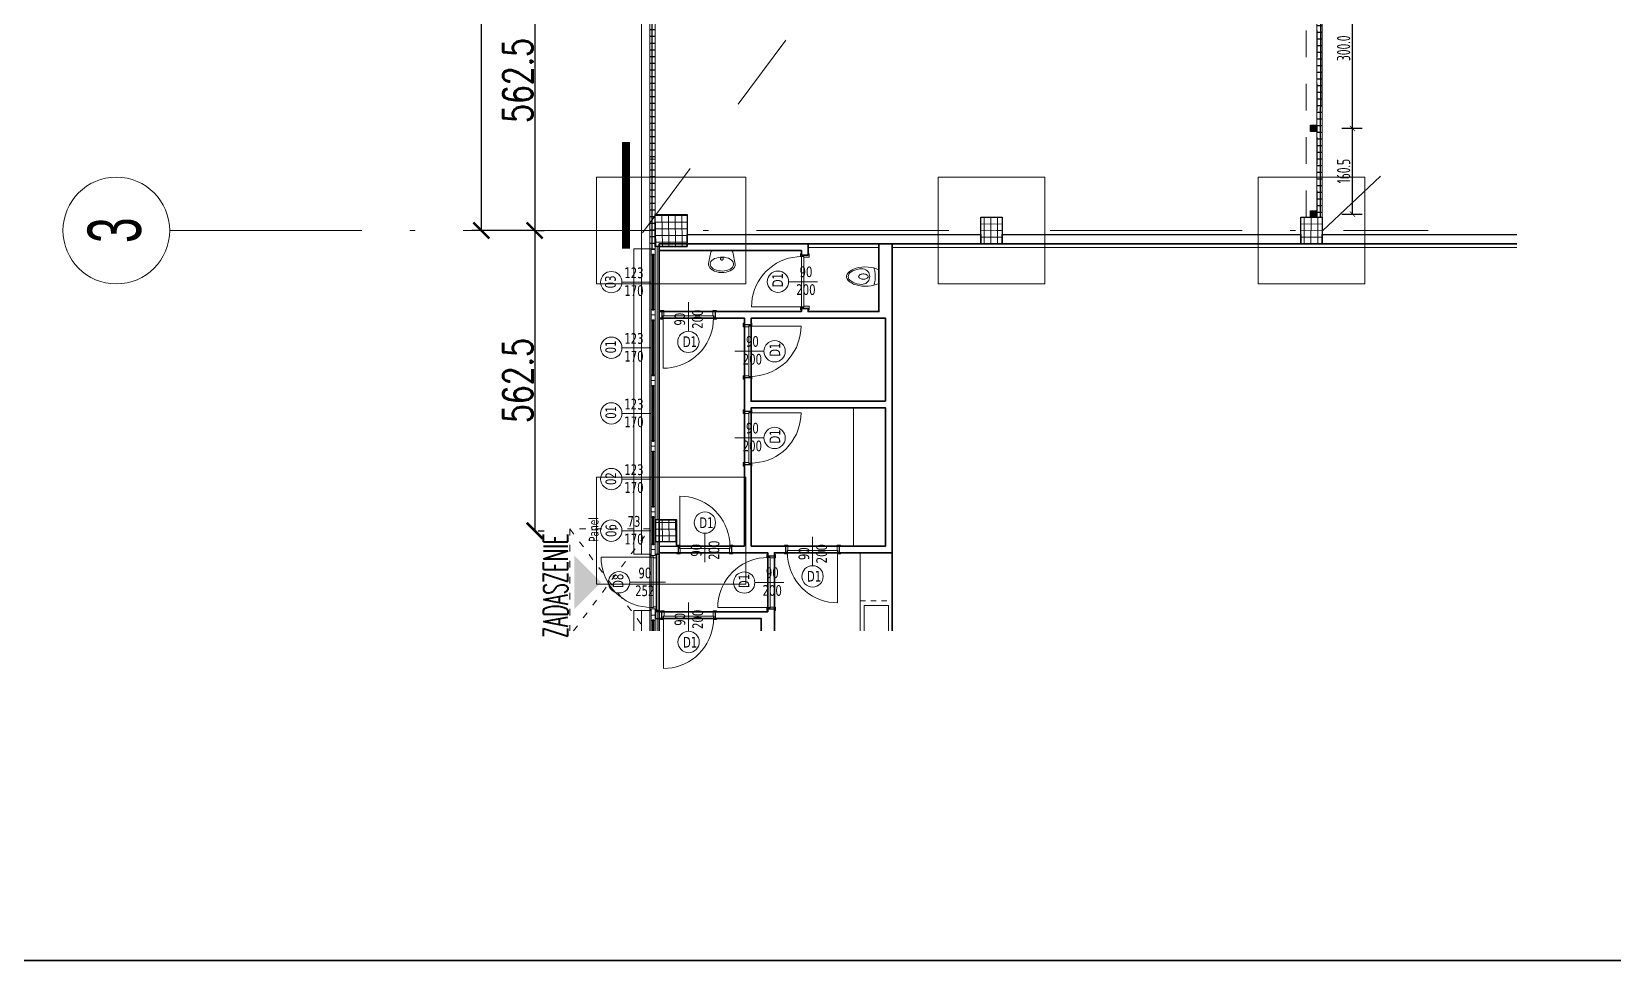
# Model space of a CAD drawing. Extents: x 6529560 to 6558080, y 5579316 to 5588131.
# Drawn here: x 6543270.57 to 6543300.21, y 5579386.74 to 5579404.15 of the extents above; entities that cross this region are included whole.
import ezdxf

# ---------------------------------------------------------------- set-up
doc = ezdxf.new("R2010")
doc.units = 0
doc.header["$MEASUREMENT"] = 0
doc.header["$PDSIZE"] = -5
for name, pattern in [('0.5_0.5', [1, 0.5, -0.5]), ('ACAD_ISO03W100', [30, 12, -18]), ('ACAD_ISO10W100', [18, 12, -3, 0, -3]), ('GR_SOLID', [0])]:
    doc.linetypes.add(name, pattern=pattern)
doc.layers.get('0').update_dxf_attribs({"color": 2, "linetype": 'CONTINUOUS', "lineweight": 5})
doc.layers.get('Defpoints').update_dxf_attribs({"linetype": 'CONTINUOUS'})
for name, color, linetype, lineweight in [('arch_drzwi i okna', 4, 'CONTINUOUS', 15), ('arch_drzwi i okna_znaczniki', 130, 'CONTINUOUS', 9), ('arch_fundamenty na rzucie', 3, 'CONTINUOUS', 15), ('arch_meble', 5, 'GR_SOLID', 13), ('arch_opisy', 20, 'CONTINUOUS', 13), ('arch_osie', 181, 'CONTINUOUS', 5), ('arch_powierzchnia', 6, 'CONTINUOUS', 35), ('arch_sciany dzialowe cienkie na hali', 52, 'CONTINUOUS', 15), ('arch_sciany dzilowe cienkie na hali', 42, 'CONTINUOUS', 15), ('arch_sciany murowane wewnetrzne', 20, 'CONTINUOUS', 25), ('arch_sciany wewnetrzne gk', 70, 'CONTINUOUS', 25), ('arch_sciany zewnetrzne wypelnienie', 94, 'CONTINUOUS', 25), ('arch_sciany zewnętrzne', 94, 'CONTINUOUS', 18), ('arch_slupy wypelnienie', 9, 'CONTINUOUS', 13), ('arch_słupy', 8, 'CONTINUOUS', 25), ('arch_urządzenia sanitarne', 4, 'GR_SOLID', 13), ('arch_wymiary', 2, 'CONTINUOUS', 13), ('arch_zadaszenie', 76, 'CONTINUOUS', 15), ('arch_zadaszenie kratownica', 94, 'CONTINUOUS', 15)]:
    doc.layers.add(name, color=color, linetype=linetype, lineweight=lineweight)
doc.layers.add('arch_osie opisy', color=1, linetype='CONTINUOUS')
doc.styles.add('GR_STANDARD', font='simplex.shx')
doc.styles.add('ISO8', font='iso8.shx', dxfattribs={"width": 0.7})
doc.styles.get("Standard").update_dxf_attribs({"font": 'arial.ttf', "width": 0.75})
doc.styles.add('styl1', font='romans.shx', dxfattribs={"width": 0.75})
doc.styles.add('TABELKA', font='tahoma.ttf', dxfattribs={"width": 0.8})
doc.dimstyles.new('biura', dxfattribs={"dimtxt": 0.25, "dimasz": 0.1, "dimexe": 0.18, "dimexo": 0.0625, "dimgap": 0.04, "dimtad": 1, "dimdec": 1, "dimlfac": 100, "dimzin": 0, "dimdsep": 46, "dimtxsty": 'ISO8', "dimblk": 'ARCHTICK', "dimcen": 0.09, "dimadec": 0, "dimazin": 0, "dimtfac": 1, "dimtdec": 1, "dimtix": 1, "dimtofl": 0, "dimtmove": 0, "dimatfit": 3, "dimldrblk": 'ARCHTICK', "dimfxl": 0.2, "dimfxlon": 1, "dimtolj": 1, "dimtzin": 0, "dimarcsym": 0})
doc.dimstyles.new('wymiary hala', dxfattribs={"dimtxt": 0.55, "dimasz": 0.3, "dimexe": 0.18, "dimexo": 0.0625, "dimgap": 0.04, "dimtad": 1, "dimtoh": 1, "dimdec": 1, "dimlfac": 100, "dimzin": 0, "dimdsep": 46, "dimtxsty": 'styl1', "dimblk": 'ARCHTICK', "dimcen": 0.09, "dimadec": 0, "dimazin": 0, "dimtfac": 1, "dimtdec": 1, "dimtofl": 0, "dimtmove": 0, "dimatfit": 3, "dimldrblk": 'ARCHTICK', "dimfxl": 1, "dimtolj": 1, "dimtzin": 0, "dimarcsym": 0})
pattern_1 = [(270, (-406.11747, -117.79977), (0.125, 0), []), (0, (-406.11747, -117.79977), (0, 0.125), [])]

# ---------------------------------------------------------------- blocks, each defined once
blk = doc.blocks.new('_ArchTick')
at = {"color": 0, "linetype": 'ByBlock', "const_width": 0.15}
blk.add_lwpolyline([(-0.5, -0.5), (0.5, 0.5)], dxfattribs=at)
blk = doc.blocks.new('*D635')
at = {"layer": 'arch_wymiary', "color": 0, "lineweight": -2, "transparency": 16777216}
for p, q in [((6543279.93, 5579422.92), (6543278.812, 5579422.92)), ((6543278.992, 5579422.92), (6543278.992, 5579400.42)), ((6543279.93, 5579400.42), (6543278.812, 5579400.42))]:
    blk.add_line(p, q, dxfattribs=at)
at = {"layer": 'Defpoints', "color": 0, "transparency": 16777216}
for p in [(6543279.992, 5579422.92), (6543278.992, 5579400.42), (6543279.992, 5579400.42)]:
    blk.add_point(p, dxfattribs=at)
at = {"layer": 'arch_wymiary', "color": 0, "lineweight": -2, "transparency": 16777216, "xscale": 0.3, "yscale": 0.3, "zscale": 0.3}
for p, rotation in [((6543278.992, 5579422.92), 90), ((6543278.992, 5579400.42), 270)]:
    blk.add_blockref('_ArchTick', p, dxfattribs=dict(at, rotation=rotation))
at = {"layer": 'arch_wymiary', "color": 0, "transparency": 16777216, "insert": (6543278.677, 5579411.67), "char_height": 0.55, "attachment_point": 5, "rotation": 90, "style": 'styl1'}
blk.add_mtext('\\A1;2250.0', dxfattribs=at)
blk = doc.blocks.new('*D639')
at = {"layer": 'arch_wymiary', "color": 0, "lineweight": -2, "transparency": 16777216}
for p, q in [((6543279.992, 5579406.045), (6543279.992, 5579400.42)), ((6543280.055, 5579406.045), (6543280.172, 5579406.045)), ((6543280.055, 5579400.42), (6543280.172, 5579400.42))]:
    blk.add_line(p, q, dxfattribs=at)
at = {"layer": 'Defpoints', "color": 0, "transparency": 16777216}
for p in [(6543279.992, 5579406.045), (6543279.992, 5579400.42), (6543279.992, 5579400.42)]:
    blk.add_point(p, dxfattribs=at)
at = {"layer": 'arch_wymiary', "color": 0, "lineweight": -2, "transparency": 16777216, "xscale": 0.3, "yscale": 0.3, "zscale": 0.3}
for p, rotation in [((6543279.992, 5579406.045), 90), ((6543279.992, 5579400.42), 270)]:
    blk.add_blockref('_ArchTick', p, dxfattribs=dict(at, rotation=rotation))
at = {"layer": 'arch_wymiary', "color": 0, "transparency": 16777216, "insert": (6543279.677, 5579403.233), "char_height": 0.55, "attachment_point": 5, "rotation": 90, "style": 'styl1'}
blk.add_mtext('\\A1;562.5', dxfattribs=at)
blk = doc.blocks.new('*D640')
at = {"layer": 'arch_wymiary', "color": 0, "lineweight": -2, "transparency": 16777216}
for p, q in [((6543279.992, 5579400.42), (6543279.992, 5579394.795)), ((6543280.055, 5579400.42), (6543280.172, 5579400.42)), ((6543280.055, 5579394.795), (6543280.172, 5579394.795))]:
    blk.add_line(p, q, dxfattribs=at)
at = {"layer": 'Defpoints', "color": 0, "transparency": 16777216}
for p in [(6543279.992, 5579400.42), (6543279.992, 5579394.795), (6543279.992, 5579394.795)]:
    blk.add_point(p, dxfattribs=at)
at = {"layer": 'arch_wymiary', "color": 0, "lineweight": -2, "transparency": 16777216, "xscale": 0.3, "yscale": 0.3, "zscale": 0.3}
for p, rotation in [((6543279.992, 5579400.42), 90), ((6543279.992, 5579394.795), 270)]:
    blk.add_blockref('_ArchTick', p, dxfattribs=dict(at, rotation=rotation))
at = {"layer": 'arch_wymiary', "color": 0, "transparency": 16777216, "insert": (6543279.677, 5579397.608), "char_height": 0.55, "attachment_point": 5, "rotation": 90, "style": 'styl1'}
blk.add_mtext('\\A1;562.5', dxfattribs=at)
blk = doc.blocks.new('slupek_12x12')
at = {"layer": 'arch_słupy'}
h = blk.add_hatch(color=256, dxfattribs=at)
h.dxf.hatch_style = 1
h.paths.add_polyline_path([(-0.06, 0.06), (0.06, 0.06), (0.06, -0.06), (-0.06, -0.06)])
blk.add_lwpolyline([(-0.06, 0.06), (0.06, 0.06), (0.06, -0.06), (-0.06, -0.06)], close=True, dxfattribs=at)
blk = doc.blocks.new('*D625')
at = {"layer": 'arch_wymiary', "color": 0, "linetype": 'ByBlock', "lineweight": -2, "transparency": 16777216}
for p, q in [((6543295.116, 5579402.336), (6543295.496, 5579402.336)), ((6543295.316, 5579400.73), (6543295.316, 5579402.336)), ((6543295.116, 5579400.73), (6543295.496, 5579400.73))]:
    blk.add_line(p, q, dxfattribs=at)
at = {"layer": 'Defpoints', "color": 0, "transparency": 16777216}
for p in [(6543294.59, 5579402.336), (6543295.316, 5579402.336), (6543294.59, 5579400.73)]:
    blk.add_point(p, dxfattribs=at)
at = {"layer": 'arch_wymiary', "color": 0, "lineweight": -2, "transparency": 16777216, "xscale": 0.1, "yscale": 0.1, "zscale": 0.1}
for p, rotation in [((6543295.316, 5579402.336), 90), ((6543295.316, 5579400.73), 270)]:
    blk.add_blockref('_ArchTick', p, dxfattribs=dict(at, rotation=rotation))
at = {"layer": 'arch_wymiary', "color": 0, "transparency": 16777216, "insert": (6543295.151, 5579401.533), "char_height": 0.25, "attachment_point": 5, "rotation": 90, "style": 'ISO8'}
blk.add_mtext('\\A1;160.5', dxfattribs=at)
blk = doc.blocks.new('*D626')
at = {"layer": 'arch_wymiary', "color": 0, "linetype": 'ByBlock', "lineweight": -2, "transparency": 16777216}
for p, q in [((6543295.116, 5579405.336), (6543295.496, 5579405.336)), ((6543295.316, 5579402.336), (6543295.316, 5579405.336)), ((6543295.116, 5579402.336), (6543295.496, 5579402.336))]:
    blk.add_line(p, q, dxfattribs=at)
at = {"layer": 'Defpoints', "color": 0, "transparency": 16777216}
for p in [(6543294.591, 5579405.336), (6543295.316, 5579405.336), (6543294.59, 5579402.336)]:
    blk.add_point(p, dxfattribs=at)
at = {"layer": 'arch_wymiary', "color": 0, "lineweight": -2, "transparency": 16777216, "xscale": 0.1, "yscale": 0.1, "zscale": 0.1}
for p, rotation in [((6543295.316, 5579405.336), 90), ((6543295.316, 5579402.336), 270)]:
    blk.add_blockref('_ArchTick', p, dxfattribs=dict(at, rotation=rotation))
at = {"layer": 'arch_wymiary', "color": 0, "transparency": 16777216, "insert": (6543295.151, 5579403.836), "char_height": 0.25, "attachment_point": 5, "rotation": 90, "style": 'ISO8'}
blk.add_mtext('\\A1;300.0', dxfattribs=at)
blk = doc.blocks.new('A$C5C8C0CF2')
at = {"layer": 'arch_urządzenia sanitarne'}
h = blk.add_hatch(color=256, dxfattribs=at)
h.dxf.hatch_style = 1
h.paths.add_polyline_path([(0.525, 0.67), (1.025, 0.17), (0.025, 0.17)])
for p, q in [((0.025, 1.607, 4.198), (0.025, 1.687, -3.126)), ((1.025, 1.607, 4.198), (1.025, 1.687, -3.126))]:
    blk.add_line(p, q)
at = {"layer": 'arch_drzwi i okna', "extrusion": (0, 0, -1)}
for points in [[(0, 1.607), (0, 1.589), (-0.05, 1.589), (-0.05, 1.651), (-0.065, 1.651), (-0.065, 1.707), (0, 1.707), (0, 1.687)], [(-0.055, 1.61), (-0.059, 1.528), (-0.069, 1.447), (-0.087, 1.367), (-0.112, 1.289), (-0.143, 1.213), (-0.181, 1.14), (-0.225, 1.071), (-0.275, 1.006), (-0.33, 0.945), (-0.391, 0.89), (-0.456, 0.84), (-0.525, 0.796), (-0.598, 0.758), (-0.674, 0.727), (-0.752, 0.702), (-0.832, 0.684), (-0.913, 0.674), (-0.995, 0.67), (-0.995, 1.65), (-0.055, 1.65), (-0.055, 1.61), (-0.995, 1.61)], [(-1.05, 1.607), (-1.05, 1.589), (-1, 1.589), (-1, 1.651), (-0.985, 1.651), (-0.985, 1.707), (-1.05, 1.707), (-1.05, 1.687)]]:
    blk.add_lwpolyline(points, dxfattribs=at)
at = {"layer": 'arch_drzwi i okna_znaczniki'}
blk.add_line((0.525, 1.878, 0), (0.525, 1.209, 7.325), dxfattribs=at)
blk.add_circle((0.525, 1.009, 7.325), 0.2, dxfattribs=at)
blk = doc.blocks.new('A$C6A985AF1')
for p, q in [((0.937, 1.025, 0), (1.062, 1.025, 0)), ((0.937, 0.025, 0), (1.062, 0.025, 0))]:
    blk.add_line(p, q)
at = {"layer": 'arch_drzwi i okna', "extrusion": (0, 0, -1)}
for points in [[(-0.94, 0.995), (-0.858, 0.991), (-0.777, 0.981), (-0.697, 0.963), (-0.619, 0.938), (-0.543, 0.907), (-0.47, 0.869), (-0.401, 0.825), (-0.336, 0.775), (-0.275, 0.72), (-0.22, 0.659), (-0.17, 0.594), (-0.126, 0.525), (-0.088, 0.452), (-0.057, 0.376), (-0.032, 0.298), (-0.014, 0.218), (-0.004, 0.137), (0, 0.055), (-0.98, 0.055), (-0.98, 0.995), (-0.94, 0.995), (-0.94, 0.055)], [(-0.937, 1.05), (-0.919, 1.05), (-0.919, 1), (-0.981, 1), (-0.981, 0.985), (-1.082, 0.985), (-1.082, 1.05), (-1.062, 1.05)]]:
    blk.add_lwpolyline(points, dxfattribs=at)
at = {"layer": 'arch_drzwi i okna'}
blk.add_lwpolyline([(0.937, 0), (0.919, 0), (0.919, 0.05), (0.981, 0.05), (0.981, 0.065), (1.082, 0.065), (1.082, 0), (1.062, 0)], dxfattribs=at)
at = {"layer": 'arch_drzwi i okna_znaczniki'}
blk.add_line((1.238, 0.525, 0), (0.695, 0.525, 0), dxfattribs=at)
blk.add_circle((0.495, 0.525, 0), 0.2, dxfattribs=at)
blk = doc.blocks.new('A$C39AD6758')
at = {"layer": 'arch_urządzenia sanitarne'}
for points in [[(0, 0.052), (0.044, 0.033), (0.093, 0.018), (0.147, 0.008), (0.203, 0.001), (0.261, 0), (0.318, 0.003), (0.373, 0.011), (0.425, 0.023), (0.473, 0.04), (0.514, 0.06), (0.549, 0.083), (0.576, 0.109), (0.594, 0.137), (0.604, 0.165), (0.604, 0.194), (0.594, 0.223), (0.576, 0.251), (0.549, 0.277), (0.514, 0.3), (0.473, 0.32), (0.425, 0.336), (0.373, 0.349), (0.318, 0.357), (0.261, 0.36), (0.203, 0.358), (0.147, 0.352), (0.093, 0.341), (0.044, 0.327), (0, 0.308), (0, 0.052)], [(0.094, 0.341), (0.09, 0.33), (0.087, 0.319), (0.084, 0.308), (0.081, 0.298), (0.078, 0.287), (0.076, 0.275), (0.074, 0.264), (0.072, 0.253), (0.071, 0.242), (0.07, 0.231), (0.068, 0.219), (0.068, 0.208), (0.067, 0.197), (0.067, 0.186), (0.067, 0.174), (0.067, 0.163), (0.068, 0.152), (0.068, 0.14), (0.07, 0.129), (0.071, 0.118), (0.072, 0.107), (0.074, 0.096), (0.076, 0.084), (0.078, 0.073), (0.081, 0.062), (0.084, 0.051), (0.087, 0.04), (0.09, 0.03), (0.094, 0.019)], [(0.319, 0.327), (0.293, 0.325), (0.268, 0.319), (0.245, 0.308), (0.224, 0.293), (0.206, 0.275), (0.191, 0.254), (0.18, 0.23), (0.173, 0.206), (0.171, 0.18), (0.173, 0.154), (0.18, 0.129), (0.191, 0.106), (0.206, 0.085), (0.224, 0.067), (0.245, 0.052), (0.268, 0.041), (0.293, 0.035), (0.319, 0.032), (0.319, 0.032), (0.365, 0.035), (0.41, 0.045), (0.451, 0.058), (0.487, 0.074), (0.517, 0.092), (0.542, 0.112), (0.56, 0.134), (0.571, 0.157), (0.575, 0.18), (0.571, 0.203), (0.56, 0.226), (0.542, 0.248), (0.517, 0.268), (0.487, 0.286), (0.451, 0.302), (0.41, 0.315), (0.365, 0.325), (0.319, 0.327)], [(0.2, 0.18), (0.202, 0.17), (0.208, 0.16), (0.217, 0.151), (0.23, 0.143), (0.245, 0.137), (0.262, 0.132), (0.28, 0.13), (0.299, 0.13), (0.318, 0.132), (0.335, 0.137), (0.35, 0.143), (0.363, 0.151), (0.372, 0.16), (0.378, 0.17), (0.38, 0.18), (0.378, 0.19), (0.372, 0.2), (0.363, 0.209), (0.35, 0.217), (0.335, 0.223), (0.318, 0.227), (0.299, 0.23), (0.28, 0.23), (0.262, 0.227), (0.245, 0.223), (0.23, 0.217), (0.217, 0.209), (0.208, 0.2), (0.202, 0.19), (0.2, 0.18)]]:
    blk.add_lwpolyline(points, dxfattribs=at)
blk = doc.blocks.new('A$C7F3D7EBB')
at = {"layer": 'arch_urządzenia sanitarne'}
for points in [[(0.41, 0.074), (0.41, 0.425), (0.409, 0.433), (0.405, 0.44), (0.4, 0.447), (0.394, 0.451), (0.386, 0.454), (0.16, 0.499), (0.131, 0.495), (0.104, 0.483), (0.078, 0.464), (0.055, 0.438), (0.035, 0.406), (0.019, 0.369), (0.008, 0.328), (0.001, 0.284), (0, 0.24), (0.004, 0.196), (0.012, 0.153), (0.026, 0.113), (0.043, 0.078), (0.064, 0.049), (0.089, 0.025), (0.115, 0.009), (0.143, 0.001), (0.172, 0), (0.2, 0.007), (0.386, 0.044), (0.394, 0.047), (0.4, 0.052), (0.405, 0.058), (0.409, 0.066), (0.41, 0.074)], [(0.16, 0.029), (0.183, 0.033), (0.206, 0.043), (0.227, 0.06), (0.245, 0.084), (0.262, 0.112), (0.274, 0.145), (0.284, 0.181), (0.289, 0.22), (0.29, 0.259), (0.287, 0.298), (0.279, 0.336), (0.268, 0.37), (0.254, 0.401), (0.236, 0.427), (0.216, 0.447), (0.194, 0.461), (0.172, 0.468), (0.148, 0.468), (0.125, 0.461), (0.103, 0.447), (0.083, 0.427), (0.066, 0.401), (0.051, 0.37), (0.04, 0.336), (0.033, 0.298), (0.03, 0.259), (0.031, 0.22), (0.036, 0.181), (0.045, 0.145), (0.058, 0.112), (0.074, 0.084), (0.093, 0.06), (0.114, 0.043), (0.137, 0.033), (0.16, 0.029)], [(0.26, 0.224), (0.27, 0.226), (0.278, 0.233), (0.284, 0.242), (0.285, 0.252), (0.282, 0.262), (0.275, 0.27), (0.265, 0.274), (0.255, 0.274), (0.245, 0.27), (0.238, 0.262), (0.235, 0.252), (0.236, 0.242), (0.241, 0.233), (0.25, 0.226), (0.26, 0.224)]]:
    blk.add_lwpolyline(points, dxfattribs=at)

msp = doc.modelspace()

# ---------------------------------------------------------------- hatches: boundary and pattern name
at = {"layer": 'arch_sciany dzilowe cienkie na hali'}
h = msp.add_hatch(dxfattribs=at)
h.set_pattern_fill('ANSI31', color=256, scale=0.2, angle=90, style=0)
h.set_pattern_definition([(135, (12122887.27324, -964405.18181), (-0.017677669529664, -0.017677669529664), [])])
h.paths.add_polyline_path([(6543282.6456, 5579394.5054), (6543282.6456, 5579394.5954), (6543282.6521, 5579394.5954), (6543282.6521, 5579394.5054)])
at = {"layer": 'arch_sciany zewnetrzne wypelnienie'}
h = msp.add_hatch(dxfattribs=at)
h.set_pattern_fill('ANSI37', color=256, angle=45)
h.set_pattern_definition([(90, (6543024.5702, 5579585.55995), (-0.125, 0), []), (180, (6543024.5702, 5579585.55995), (0, -0.125), [])])
h.paths.add_polyline_path([(6543282.2521, 5579421.3045), (6543282.1521, 5579421.3045), (6543282.1521, 5579400.0799), (6543282.2521, 5579400.0799)])
h = msp.add_hatch(dxfattribs=at)
h.set_pattern_fill('ANSI37', color=256, angle=45)
h.set_pattern_definition([(90, (-266.52604, 120.25932), (-0.125, 0), []), (180, (-266.52604, 120.25932), (0, -0.125), [])])
h.paths.add_polyline_path([(6543294.6521, 5579400.6704), (6543294.7521, 5579400.6703), (6543294.7521, 5579417.4955), (6543286.7014, 5579417.4958), (6543286.7014, 5579417.3958), (6543294.6514, 5579417.3958)])
h.paths.add_polyline_path([(6543282.8521, 5579417.4955), (6543282.8521, 5579417.3955), (6543285.6514, 5579417.3958), (6543285.6514, 5579417.4958)])
at = {"layer": 'arch_slupy wypelnienie'}
h = msp.add_hatch(dxfattribs=at)
h.set_pattern_fill('ANSI37', color=256, angle=225)
h.set_pattern_definition(pattern_1)
h.paths.add_polyline_path([(6543282.2521, 5579400.7204), (6543282.8521, 5579400.7204), (6543282.8521, 5579400.1204), (6543282.2521, 5579400.1204)])
h = msp.add_hatch(dxfattribs=at)
h.set_pattern_fill('ANSI37', color=256, angle=225)
h.set_pattern_definition(pattern_1)
h.paths.add_polyline_path([(6543282.2521, 5579400.7204), (6543282.8521, 5579400.7204), (6543282.8521, 5579400.1204), (6543282.2521, 5579400.1204)])
h = msp.add_hatch(dxfattribs=at)
h.set_pattern_fill('ANSI37', color=256, angle=225)
h.set_pattern_definition([(270, (-245.08429, 84.04342), (0.125, 0), []), (0, (-245.08429, 84.04342), (0, 0.125), [])])
h.paths.add_polyline_path([(6543288.3522, 5579400.6704), (6543288.7522, 5579400.6704), (6543288.7521, 5579400.1704), (6543288.3521, 5579400.1704)])
h = msp.add_hatch(dxfattribs=at)
h.set_pattern_fill('ANSI37', color=256, angle=225)
h.set_pattern_definition([(270, (-245.08429, 84.04342), (0.125, 0), []), (0, (-245.08429, 84.04342), (0, 0.125), [])])
h.paths.add_polyline_path([(6543288.3522, 5579400.6704), (6543288.7522, 5579400.6704), (6543288.7521, 5579400.1704), (6543288.3521, 5579400.1704)])
h = msp.add_hatch(dxfattribs=at)
h.set_pattern_fill('ANSI37', color=256, angle=225)
h.set_pattern_definition([(270, (-239.08439, 84.04342), (0.125, 0), []), (0, (-239.08439, 84.04342), (0, 0.125), [])])
h.paths.add_polyline_path([(6543294.3521, 5579400.6704), (6543294.7521, 5579400.6704), (6543294.752, 5579400.1704), (6543294.352, 5579400.1704)])
h = msp.add_hatch(dxfattribs=at)
h.set_pattern_fill('ANSI37', color=256, angle=225)
h.set_pattern_definition([(270, (-239.08439, 84.04342), (0.125, 0), []), (0, (-239.08439, 84.04342), (0, 0.125), [])])
h.paths.add_polyline_path([(6543294.3521, 5579400.6704), (6543294.7521, 5579400.6704), (6543294.752, 5579400.1704), (6543294.352, 5579400.1704)])
h = msp.add_hatch(dxfattribs=at)
h.set_pattern_fill('ANSI37', color=256, angle=225)
h.set_pattern_definition(pattern_1)
h.paths.add_polyline_path([(6543282.6521, 5579394.9954), (6543282.2521, 5579394.9954), (6543282.2521, 5579394.5954), (6543282.6521, 5579394.5954)])

# ---------------------------------------------------------------- linework, layer by layer
at = {"color": 1, "true_color": 0xfa0000, "const_width": 0.15, "elevation": 6.5036}
msp.add_lwpolyline([(6543281.7051, 5579400.0799), (6543281.7051, 5579402.0799)], dxfattribs=at)
at = {"elevation": 13.8427}
for points in [[(6543282.1521, 5579394.3524), (6543281.8521, 5579394.3524), (6543281.8521, 5579400.0799), (6543282.1521, 5579400.0799)], [(6543281.8521, 5579392.919), (6543281.8521, 5579393.3024), (6543282.1721, 5579393.3024)]]:
    msp.add_lwpolyline(points, dxfattribs=at)
at = {"layer": 'arch_drzwi i okna'}
for p, q in [((6543282.1721, 5579398.9379, 13.8427), (6543282.1721, 5579399.9679, 13.8427)), ((6543282.2221, 5579399.9679, 13.8427), (6543282.2021, 5579399.9679, 13.8427)), ((6543282.2521, 5579398.9379, 13.8427), (6543282.2521, 5579399.9679, 13.8427)), ((6543282.2221, 5579398.9379, 13.8427), (6543282.2021, 5579398.9379, 13.8427)), ((6543282.1721, 5579397.7079, 13.8427), (6543282.1721, 5579398.7379, 13.8427)), ((6543282.2221, 5579398.7379, 13.8427), (6543282.2021, 5579398.7379, 13.8427)), ((6543282.2521, 5579397.7079, 13.8427), (6543282.2521, 5579398.7379, 13.8427)), ((6543282.2221, 5579397.7079, 13.8427), (6543282.2021, 5579397.7079, 13.8427)), ((6543282.1721, 5579396.4779, 13.8427), (6543282.1721, 5579397.5079, 13.8427)), ((6543282.2221, 5579397.5079, 13.8427), (6543282.2021, 5579397.5079, 13.8427)), ((6543282.2521, 5579396.4779, 13.8427), (6543282.2521, 5579397.5079, 13.8427)), ((6543282.1721, 5579395.2479, 13.8427), (6543282.1721, 5579396.2779, 13.8427)), ((6543282.2221, 5579396.4779, 13.8427), (6543282.2021, 5579396.4779, 13.8427)), ((6543282.2221, 5579396.2779, 13.8427), (6543282.2021, 5579396.2779, 13.8427)), ((6543282.2521, 5579395.2479, 13.8427), (6543282.2521, 5579396.2779, 13.8427)), ((6543282.1721, 5579394.5429, 13.8427), (6543282.1721, 5579395.0479, 13.8427)), ((6543282.2221, 5579395.2479, 13.8427), (6543282.2021, 5579395.2479, 13.8427)), ((6543282.2221, 5579395.0479, 13.8427), (6543282.2021, 5579395.0479, 13.8427)), ((6543282.2521, 5579394.5429, 13.8427), (6543282.2521, 5579395.0479, 13.8427)), ((6543282.2221, 5579394.5429, 13.8427), (6543282.2021, 5579394.5429, 13.8427)), ((6543282.1721, 5579392.919, 13.8427), (6543282.1721, 5579393.1129, 13.8427)), ((6543282.2221, 5579393.1129, 13.8427), (6543282.2021, 5579393.1129, 13.8427)), ((6543282.2521, 5579392.919, 13.8427), (6543282.2521, 5579393.1129, 13.8427))]:
    msp.add_line(p, q, dxfattribs=at)
at = {"layer": 'arch_drzwi i okna', "elevation": 13.8427}
for points in [[(6543282.2521, 5579399.9679), (6543282.2221, 5579399.9679), (6543282.2221, 5579399.9779), (6543282.2021, 5579399.9779), (6543282.2021, 5579399.9679), (6543282.1721, 5579399.9679), (6543282.1721, 5579400.0679), (6543282.2521, 5579400.0679), (6543282.2521, 5579399.9679)], [(6543282.1721, 5579398.9379), (6543282.2021, 5579398.9379), (6543282.2021, 5579398.9279), (6543282.2221, 5579398.9279), (6543282.2221, 5579398.9379), (6543282.2521, 5579398.9379), (6543282.2521, 5579398.8379), (6543282.1721, 5579398.8379), (6543282.1721, 5579398.9379)], [(6543282.2521, 5579398.7379), (6543282.2221, 5579398.7379), (6543282.2221, 5579398.7479), (6543282.2021, 5579398.7479), (6543282.2021, 5579398.7379), (6543282.1721, 5579398.7379), (6543282.1721, 5579398.8379), (6543282.2521, 5579398.8379), (6543282.2521, 5579398.7379)], [(6543282.1721, 5579397.7079), (6543282.2021, 5579397.7079), (6543282.2021, 5579397.6979), (6543282.2221, 5579397.6979), (6543282.2221, 5579397.7079), (6543282.2521, 5579397.7079), (6543282.2521, 5579397.6079), (6543282.1721, 5579397.6079), (6543282.1721, 5579397.7079)], [(6543282.2521, 5579397.5079), (6543282.2221, 5579397.5079), (6543282.2221, 5579397.5179), (6543282.2021, 5579397.5179), (6543282.2021, 5579397.5079), (6543282.1721, 5579397.5079), (6543282.1721, 5579397.6079), (6543282.2521, 5579397.6079), (6543282.2521, 5579397.5079)], [(6543282.1721, 5579396.4779), (6543282.2021, 5579396.4779), (6543282.2021, 5579396.4679), (6543282.2221, 5579396.4679), (6543282.2221, 5579396.4779), (6543282.2521, 5579396.4779), (6543282.2521, 5579396.3779), (6543282.1721, 5579396.3779), (6543282.1721, 5579396.4779)], [(6543282.2521, 5579396.2779), (6543282.2221, 5579396.2779), (6543282.2221, 5579396.2879), (6543282.2021, 5579396.2879), (6543282.2021, 5579396.2779), (6543282.1721, 5579396.2779), (6543282.1721, 5579396.3779), (6543282.2521, 5579396.3779), (6543282.2521, 5579396.2779)], [(6543282.1721, 5579395.2479), (6543282.2021, 5579395.2479), (6543282.2021, 5579395.2379), (6543282.2221, 5579395.2379), (6543282.2221, 5579395.2479), (6543282.2521, 5579395.2479), (6543282.2521, 5579395.1479), (6543282.1721, 5579395.1479), (6543282.1721, 5579395.2479)], [(6543282.2521, 5579395.0479), (6543282.2221, 5579395.0479), (6543282.2221, 5579395.0579), (6543282.2021, 5579395.0579), (6543282.2021, 5579395.0479), (6543282.1721, 5579395.0479), (6543282.1721, 5579395.1479), (6543282.2521, 5579395.1479), (6543282.2521, 5579395.0479)], [(6543282.1721, 5579394.5429), (6543282.2021, 5579394.5429), (6543282.2021, 5579394.5329), (6543282.2221, 5579394.5329), (6543282.2221, 5579394.5429), (6543282.2521, 5579394.5429), (6543282.2521, 5579394.4429), (6543282.1721, 5579394.4429), (6543282.1721, 5579394.5429)], [(6543282.2521, 5579393.1129), (6543282.2221, 5579393.1129), (6543282.2221, 5579393.1229), (6543282.2021, 5579393.1229), (6543282.2021, 5579393.1129), (6543282.1721, 5579393.1129), (6543282.1721, 5579393.2129), (6543282.2521, 5579393.2129), (6543282.2521, 5579393.1129)], [(6543282.2221, 5579392.919), (6543282.2221, 5579393.1229), (6543282.2021, 5579393.1229), (6543282.2021, 5579392.919)], [(6543282.2171, 5579392.919), (6543282.2171, 5579393.1129), (6543282.2071, 5579393.1129), (6543282.2071, 5579392.919)]]:
    msp.add_lwpolyline(points, dxfattribs=at)
for points in [[(6543282.2021, 5579399.9779), (6543282.2021, 5579398.9279), (6543282.2221, 5579398.9279), (6543282.2221, 5579399.9779)], [(6543282.2071, 5579399.9679), (6543282.2071, 5579398.9379), (6543282.2171, 5579398.9379), (6543282.2171, 5579399.9679)], [(6543282.2021, 5579398.7479), (6543282.2021, 5579397.6979), (6543282.2221, 5579397.6979), (6543282.2221, 5579398.7479)], [(6543282.2071, 5579398.7379), (6543282.2071, 5579397.7079), (6543282.2171, 5579397.7079), (6543282.2171, 5579398.7379)], [(6543282.2021, 5579397.5179), (6543282.2021, 5579396.4679), (6543282.2221, 5579396.4679), (6543282.2221, 5579397.5179)], [(6543282.2071, 5579397.5079), (6543282.2071, 5579396.4779), (6543282.2171, 5579396.4779), (6543282.2171, 5579397.5079)], [(6543282.2021, 5579396.2879), (6543282.2021, 5579395.2379), (6543282.2221, 5579395.2379), (6543282.2221, 5579396.2879)], [(6543282.2071, 5579396.2779), (6543282.2071, 5579395.2479), (6543282.2171, 5579395.2479), (6543282.2171, 5579396.2779)], [(6543282.2021, 5579395.0579), (6543282.2021, 5579394.5329), (6543282.2221, 5579394.5329), (6543282.2221, 5579395.0579)], [(6543282.2071, 5579395.0479), (6543282.2071, 5579394.5429), (6543282.2171, 5579394.5429), (6543282.2171, 5579395.0479)], [(6543282.1721, 5579394.4429), (6543282.2521, 5579394.4429), (6543282.2521, 5579394.3274), (6543282.1721, 5579394.3274)], [(6543282.1721, 5579393.2129), (6543282.2521, 5579393.2129), (6543282.2521, 5579393.3274), (6543282.1721, 5579393.3274)]]:
    msp.add_lwpolyline(points, close=True, dxfattribs=at)
at = {"layer": 'arch_drzwi i okna_znaczniki'}
for p, q in [((6543282.1721, 5579399.4529, 13.8427), (6543281.6284, 5579399.4529, 13.8427)), ((6543282.1721, 5579398.2229, 13.8427), (6543281.6284, 5579398.2229, 13.8427)), ((6543282.1721, 5579396.9929, 13.8427), (6543281.6284, 5579396.9929, 13.8427)), ((6543282.1721, 5579395.7629, 13.8427), (6543281.6284, 5579395.7629, 13.8427)), ((6543282.1721, 5579394.7954, 13.8427), (6543281.6284, 5579394.7954, 13.8427))]:
    msp.add_line(p, q, dxfattribs=at)
for centre in [(6543281.4284, 5579399.4529, 6.5036), (6543281.4284, 5579398.2229, 6.5036), (6543281.4284, 5579396.9929, 6.5036), (6543281.4284, 5579395.7629, 6.5036), (6543281.4284, 5579394.7954, 13.8796)]:
    msp.add_circle(centre, 0.2, dxfattribs=at)
at = {"layer": 'arch_fundamenty na rzucie', "extrusion": (-8.03156e-10, 4.94824e-09, 1)}
for points, elevation in [([(6543283.9522, 5579399.4206), (6543281.1522, 5579399.4203), (6543281.152, 5579401.4203), (6543283.952, 5579401.4206)], 0), ([(6543283.9522, 5579399.4206), (6543281.1522, 5579399.4203), (6543281.152, 5579401.4203), (6543283.952, 5579401.4206)], 13.8427), ([(6543283.9522, 5579393.7956), (6543281.1522, 5579393.7953), (6543281.152, 5579395.7953), (6543283.952, 5579395.7956)], 13.8427)]:
    msp.add_lwpolyline(points, close=True, dxfattribs=dict(at, elevation=elevation))
at = {"layer": 'arch_fundamenty na rzucie', "extrusion": (4.9484e-09, 8.02145e-10, 1)}
for points, elevation in [([(6543289.5515, 5579401.4203), (6543287.5515, 5579401.4205), (6543287.5513, 5579399.4205), (6543289.5513, 5579399.4203)], 0), ([(6543289.5515, 5579401.4203), (6543287.5515, 5579401.4205), (6543287.5513, 5579399.4205), (6543289.5513, 5579399.4203)], 13.8427), ([(6543295.5514, 5579401.4203), (6543293.5514, 5579401.4205), (6543293.5512, 5579399.4205), (6543295.5512, 5579399.4203)], 0), ([(6543295.5514, 5579401.4203), (6543293.5514, 5579401.4205), (6543293.5512, 5579399.4205), (6543295.5512, 5579399.4203)], 13.8427)]:
    msp.add_lwpolyline(points, close=True, dxfattribs=dict(at, elevation=elevation))
at = {"layer": 'arch_meble', "elevation": 13.8427}
msp.add_lwpolyline([(6543286.5674, 5579394.5054), (6543285.9674, 5579394.5054), (6543285.9674, 5579397.0971), (6543286.5674, 5579397.0971)], close=True, dxfattribs=at)
at = {"layer": 'arch_osie', "linetype": '0.5_0.5', "ltscale": 3}
for points in [[(6543282.0121, 5579400.3804), (6543294.7513, 5579417.4955)], [(6543294.7513, 5579400.4104), (6543296.7384, 5579402.2776)]]:
    msp.add_lwpolyline(points, dxfattribs=at)
at = {"layer": 'arch_osie', "linetype": 'ACAD_ISO10W100', "ltscale": 0.3, "extrusion": (-4.94832e-09, -8.0265e-10, 1), "elevation": 0}
msp.add_lwpolyline([(6543273.1521, 5579400.4204), (6543296.7384, 5579400.4204)], dxfattribs=at)
at = {"layer": 'arch_osie'}
msp.add_circle((6543272.1521, 5579400.4204, 13.8796), 1, dxfattribs=at)
at = {"layer": 'arch_powierzchnia'}
for p, q in [((6543282.3221, 5579400.1704), (6543298.3954, 5579400.1704)), ((6543282.3221, 5579392.919), (6543282.3221, 5579400.1704))]:
    msp.add_line(p, q, dxfattribs=at)
msp.add_lwpolyline([(6543341.0909, 5579440.4581), (6543241.5105, 5579440.4581), (6543241.5105, 5579386.7422), (6543341.0909, 5579386.7422)], close=True, dxfattribs=at)
at = {"layer": 'arch_powierzchnia', "elevation": 13.8427}
for points in [[(6543282.3221, 5579398.9004), (6543284.9912, 5579398.9004), (6543284.9912, 5579398.9618), (6543285.1162, 5579398.9618), (6543285.1162, 5579398.9004), (6543286.4424, 5579398.9004), (6543286.4426, 5579400.1704), (6543285.1162, 5579400.1704), (6543285.1162, 5579399.9618), (6543284.9912, 5579399.9618), (6543284.9912, 5579400.0454), (6543282.3221, 5579400.0454)], [(6543282.6521, 5579394.5054), (6543282.6521, 5579394.5954), (6543282.6521, 5579394.5954), (6543282.6521, 5579394.9954), (6543282.3221, 5579394.9954), (6543282.3221, 5579398.7754), (6543283.9221, 5579398.7754), (6543283.9221, 5579394.5054)], [(6543286.5674, 5579397.2221), (6543284.0471, 5579397.2221), (6543284.0471, 5579398.7754), (6543286.5674, 5579398.7754)], [(6543284.0471, 5579394.5054), (6543286.5674, 5579394.5054), (6543286.5674, 5579397.0971), (6543284.0471, 5579397.0971)], [(6543282.3221, 5579394.3804), (6543282.3221, 5579394.3524), (6543282.2721, 5579394.3524), (6543282.2721, 5579393.3024), (6543282.3221, 5579393.3024), (6543282.3221, 5579393.2754), (6543284.3598, 5579393.2754), (6543284.3598, 5579394.3804)]]:
    msp.add_lwpolyline(points, close=True, dxfattribs=at)
for points in [[(6543298.3954, 5579400.1654), (6543286.6924, 5579400.1704), (6543286.6925, 5579392.919)], [(6543284.4848, 5579392.919), (6543284.4848, 5579394.3804), (6543286.6927, 5579394.3804), (6543286.6927, 5579392.919)], [(6543282.3221, 5579392.919), (6543282.3221, 5579393.1504), (6543284.2348, 5579393.1504), (6543284.2348, 5579392.919)]]:
    msp.add_lwpolyline(points, dxfattribs=at)
at = {"layer": 'arch_sciany dzialowe cienkie na hali', "elevation": 13.8427}
for points in [[(6543282.2521, 5579400.1204), (6543282.3221, 5579400.1204), (6543282.3221, 5579394.9954), (6543282.2521, 5579394.9954)], [(6543285.1162, 5579400.1704), (6543285.1162, 5579400.1004), (6543286.4426, 5579400.1002), (6543286.4424, 5579400.1704)], [(6543282.2521, 5579394.3524), (6543282.3221, 5579394.3524), (6543282.3221, 5579394.5954), (6543282.2521, 5579394.5954)], [(6543282.6456, 5579394.5054), (6543282.6456, 5579394.5954), (6543282.6521, 5579394.5954), (6543282.6521, 5579394.5054)]]:
    msp.add_lwpolyline(points, close=True, dxfattribs=at)
for points in [[(6543282.2871, 5579400.1204), (6543282.2871, 5579394.9954)], [(6543298.3954, 5579400.1704), (6543286.692, 5579400.1704), (6543286.692, 5579400.1003), (6543298.3954, 5579400.1003)], [(6543282.2871, 5579394.5954), (6543282.2871, 5579394.3524)], [(6543282.2521, 5579392.919), (6543282.2521, 5579393.3024), (6543282.3221, 5579393.3024), (6543282.3221, 5579392.919)], [(6543282.2871, 5579393.3024), (6543282.2871, 5579392.919)]]:
    msp.add_lwpolyline(points, dxfattribs=at)
at = {"layer": 'arch_sciany murowane wewnetrzne', "elevation": 13.8427}
for points in [[(6543288.3522, 5579400.3454), (6543288.3522, 5579400.1704), (6543282.8521, 5579400.1704), (6543282.8521, 5579400.3454)], [(6543288.7522, 5579400.3452), (6543294.352, 5579400.3452), (6543294.352, 5579400.1704), (6543288.7522, 5579400.1704)]]:
    msp.add_lwpolyline(points, close=True, dxfattribs=at)
msp.add_lwpolyline([(6543298.3954, 5579400.1704), (6543294.7521, 5579400.1704), (6543294.7521, 5579400.3454), (6543298.3954, 5579400.3454)], dxfattribs=at)
at = {"layer": 'arch_sciany wewnetrzne gk', "elevation": 13.8427}
for points in [[(6543282.8521, 5579400.1704), (6543285.1162, 5579400.1704), (6543285.1162, 5579399.9618), (6543284.9912, 5579399.9618), (6543284.9912, 5579400.0454), (6543282.3221, 5579400.0454), (6543282.3221, 5579400.1204), (6543282.8521, 5579400.1204)], [(6543285.699, 5579394.5054), (6543285.699, 5579394.3804), (6543286.692, 5579394.3804), (6543286.692, 5579400.1704), (6543286.4424, 5579400.1704), (6543286.4424, 5579398.9004), (6543285.1162, 5579398.9004), (6543285.1162, 5579398.9618), (6543284.9912, 5579398.9618), (6543284.9912, 5579398.9004), (6543283.3721, 5579398.9004), (6543283.3721, 5579398.7754), (6543283.9221, 5579398.7754), (6543283.9221, 5579398.6574), (6543284.0471, 5579398.6574), (6543284.0471, 5579398.7754), (6543286.5674, 5579398.7754), (6543286.5674, 5579397.2221), (6543284.0471, 5579397.2221), (6543284.0471, 5579397.6574), (6543283.9221, 5579397.6574), (6543283.9221, 5579397.0323), (6543284.0471, 5579397.0323), (6543284.0471, 5579397.0971), (6543286.5674, 5579397.0971), (6543286.5674, 5579394.5054)], [(6543282.3221, 5579398.9004), (6543282.3721, 5579398.9004), (6543282.3721, 5579398.7754), (6543282.3221, 5579398.7754)], [(6543283.6812, 5579394.5054), (6543283.6812, 5579394.3804), (6543284.3598, 5579394.3804), (6543284.3598, 5579394.3233), (6543284.4848, 5579394.3233), (6543284.4848, 5579394.3804), (6543284.699, 5579394.3804), (6543284.699, 5579394.5054), (6543284.0471, 5579394.5054), (6543284.0471, 5579396.0323), (6543283.9221, 5579396.0323), (6543283.9221, 5579394.5054)], [(6543282.3221, 5579394.5054), (6543282.6812, 5579394.5054), (6543282.6812, 5579394.3804), (6543282.3221, 5579394.3804)], [(6543282.3757, 5579393.2754), (6543282.2521, 5579393.2754), (6543282.2521, 5579393.1504), (6543282.3757, 5579393.1504)]]:
    msp.add_lwpolyline(points, close=True, dxfattribs=at)
msp.add_lwpolyline([(6543284.4848, 5579392.919), (6543284.4848, 5579393.3233), (6543284.3598, 5579393.3233), (6543284.3598, 5579393.2754), (6543283.3757, 5579393.2754), (6543283.3757, 5579393.1504), (6543284.2348, 5579393.1504), (6543284.2348, 5579392.919)], dxfattribs=at)
at = {"layer": 'arch_sciany zewnętrzne'}
for points in [[(6543282.0921, 5579394.3524), (6543281.9921, 5579394.3524), (6543281.9921, 5579421.183)], [(6543282.1521, 5579421.3045), (6543282.1521, 5579400.0799), (6543282.2521, 5579400.0799), (6543282.2521, 5579421.3045)], [(6543286.7014, 5579417.3958), (6543294.6514, 5579417.3955), (6543294.6521, 5579400.6704)]]:
    msp.add_lwpolyline(points, dxfattribs=at)
msp.add_lwpolyline([(6543294.6521, 5579400.6704), (6543294.7521, 5579400.6703), (6543294.7521, 5579417.4955), (6543286.7014, 5579417.4958), (6543286.7014, 5579417.3958), (6543294.6514, 5579417.3958)], close=True, dxfattribs=at)
at = {"layer": 'arch_sciany zewnętrzne', "elevation": 13.8427}
for points in [[(6543281.9921, 5579392.919), (6543281.9921, 5579393.3024), (6543282.1521, 5579393.3024), (6543282.1521, 5579394.3524), (6543281.9921, 5579394.3524), (6543281.9921, 5579401.7579)], [(6543282.1721, 5579394.3524), (6543282.1521, 5579394.3524), (6543282.1521, 5579400.0799)], [(6543282.1521, 5579392.919), (6543282.1521, 5579393.3024), (6543282.1721, 5579393.3024)]]:
    msp.add_lwpolyline(points, dxfattribs=at)
msp.add_lwpolyline([(6543282.2521, 5579400.0799), (6543282.2521, 5579401.7579), (6543282.1521, 5579401.7579), (6543282.1521, 5579400.0799)], close=True, dxfattribs=at)
at = {"layer": 'arch_słupy'}
msp.add_lwpolyline([(6543282.2521, 5579400.7204), (6543282.8521, 5579400.7204), (6543282.8521, 5579400.1204), (6543282.2521, 5579400.1204)], close=True, dxfattribs=at)
at = {"layer": 'arch_słupy', "elevation": 13.8427}
for points in [[(6543282.2521, 5579400.7204), (6543282.8521, 5579400.7204), (6543282.8521, 5579400.1204), (6543282.2521, 5579400.1204)], [(6543282.6521, 5579394.9954), (6543282.2521, 5579394.9954), (6543282.2521, 5579394.5954), (6543282.6521, 5579394.5954)]]:
    msp.add_lwpolyline(points, close=True, dxfattribs=at)
at = {"layer": 'arch_słupy'}
for points in [[(6543288.3522, 5579400.6704), (6543288.7522, 5579400.6704), (6543288.7521, 5579400.1704), (6543288.3521, 5579400.1704), (6543288.3522, 5579400.6704)], [(6543294.3521, 5579400.6704), (6543294.7521, 5579400.6704), (6543294.752, 5579400.1704), (6543294.352, 5579400.1704), (6543294.3521, 5579400.6704)]]:
    msp.add_lwpolyline(points, dxfattribs=at)
at = {"layer": 'arch_słupy', "elevation": 13.8427}
for points in [[(6543288.3522, 5579400.6704), (6543288.7522, 5579400.6704), (6543288.7521, 5579400.1704), (6543288.3521, 5579400.1704), (6543288.3522, 5579400.6704)], [(6543294.3521, 5579400.6704), (6543294.7521, 5579400.6704), (6543294.752, 5579400.1704), (6543294.352, 5579400.1704), (6543294.3521, 5579400.6704)], [(6543282.2521, 5579394.9954), (6543282.2521, 5579394.5954), (6543282.6521, 5579394.5954), (6543282.6521, 5579394.9954), (6543282.2521, 5579394.9954)]]:
    msp.add_lwpolyline(points, dxfattribs=at)
at = {"layer": 'arch_urządzenia sanitarne', "elevation": 13.8427}
for points in [[(6543286.0924, 5579392.919), (6543286.0924, 5579394.3814), (6543286.6927, 5579394.3814), (6543286.6927, 5579392.919)], [(6543286.1646, 5579392.919), (6543286.1646, 5579393.3951), (6543286.6219, 5579393.3951), (6543286.6219, 5579392.919)]]:
    msp.add_lwpolyline(points, dxfattribs=at)
at = {"layer": 'arch_zadaszenie', "linetype": 'ACAD_ISO03W100', "ltscale": 0.01, "elevation": 13.8427}
for points in [[(6543282.1521, 5579394.8274), (6543280.6521, 5579394.8274), (6543280.6521, 5579392.919)], [(6543280.6521, 5579394.8274), (6543282.0834, 5579392.919)], [(6543280.7208, 5579392.919), (6543282.1521, 5579394.8274)], [(6543282.1521, 5579392.919), (6543282.1521, 5579394.8274)]]:
    msp.add_lwpolyline(points, dxfattribs=at)
at = {"layer": 'arch_zadaszenie kratownica', "linetype": '0.5_0.5'}
for points in [[(6543294.4471, 5579400.6704), (6543294.4471, 5579421.3045)], [(6543294.655, 5579400.6704), (6543294.6571, 5579421.3045)]]:
    msp.add_lwpolyline(points, dxfattribs=at)
at = {"layer": 'arch_zadaszenie kratownica', "linetype": '0.5_0.5', "ltscale": 0.2, "elevation": 13.8427}
msp.add_lwpolyline([(6543286.0924, 5579393.4804), (6543286.6927, 5579393.4804)], dxfattribs=at)

# ---------------------------------------------------------------- block references
at = {"layer": 'arch_drzwi i okna'}
for p in [(6543284.0547, 5579398.9368, 6.4813), (6543283.4233, 5579393.2983, 6.5036)]:
    msp.add_blockref('A$C6A985AF1', p, dxfattribs=at)
at = {"layer": 'arch_drzwi i okna', "xscale": -1, "rotation": 270}
for p in [(6543282.3471, 5579397.8389, 6.5036), (6543282.3507, 5579392.2139, 6.5036)]:
    msp.add_blockref('A$C6A985AF1', p, dxfattribs=at)
at = {"layer": 'arch_drzwi i okna'}
for p, rotation in [((6543284.9836, 5579398.6824, 6.5036), 180), ((6543284.9836, 5579397.0573, 6.5036), 180), ((6543282.6562, 5579395.4419, 13.8796), 270), ((6543285.724, 5579393.4439, 13.8796), 90.00000000000003)]:
    msp.add_blockref('A$C6A985AF1', p, dxfattribs=dict(at, rotation=rotation))
at = {"layer": 'arch_sciany dzialowe cienkie na hali', "xscale": -1, "rotation": 270}
msp.add_blockref('A$C5C8C0CF2', (6543280.5656, 5579393.3024, 2.3053), dxfattribs=at)
at = {"layer": 'arch_sciany wewnetrzne gk', "xscale": -1, "rotation": 269.9999993959131}
msp.add_blockref('A$C7F3D7EBB', (6543283.2515, 5579399.6316, 6.5036), dxfattribs=at)
at = {"layer": 'arch_słupy'}
for p in [(6543294.5914, 5579402.3358), (6543294.59, 5579400.7304, 13.8427)]:
    msp.add_blockref('slupek_12x12', p, dxfattribs=at)
at = {"layer": 'arch_urządzenia sanitarne', "rotation": 179.9999993959129}
msp.add_blockref('A$C39AD6758', (6543286.4424, 5579399.7377, 6.5181), dxfattribs=at)

# ---------------------------------------------------------------- texts
at = {"layer": 'arch_drzwi i okna_znaczniki', "rotation": 90, "style": 'TABELKA'}
for s, insert, char_height, width, attachment_point in [('03', (6543281.3105, 5579399.3371, -7.6922), 0.2, 0.354262, 1), ('D1', (6543284.4456, 5579399.3583, -0.4391), 0.2, 0.354262, 1), ('01', (6543281.3164, 5579398.119, -7.6822), 0.2, 0.354262, 1), ('D1', (6543284.5928, 5579398.0539, -0.4168), 0.2, 0.354262, 7), ('01', (6543281.3186, 5579396.892, -7.7022), 0.2, 0.354262, 1), ('D1', (6543284.5928, 5579396.4288, -0.4168), 0.2, 0.354262, 7), ('02', (6543281.3187, 5579395.6505, -7.6922), 0.2, 0.354262, 1), ('Panel', (6543281.0067, 5579394.5821, 5.9723), 0.18, 1.221099, 1), ('06', (6543281.3221, 5579394.6769, -1.1762), 0.2, 0.354262, 1), ('D8', (6543281.4542, 5579393.7239, 2.7095), 0.2, 0.354262, 1), ('D1', (6543283.8141, 5579393.7198, -0.4168), 0.2, 0.354262, 1)]:
    msp.add_mtext(s, dxfattribs=dict(at, insert=insert, char_height=char_height, width=width, attachment_point=attachment_point))
at = {"layer": 'arch_drzwi i okna_znaczniki', "char_height": 0.2, "attachment_point": 1, "style": 'TABELKA'}
for s, insert in [('123\\P170', (6543281.6723, 5579399.7279, 21.145)), (' 90\\P200', (6543284.8954, 5579399.7466, 21.1595)), ('123\\P170', (6543281.6723, 5579398.4979, 21.145)), (' 90\\P200', (6543283.8914, 5579398.4422, 21.1818)), ('123\\P170', (6543281.6723, 5579397.2679, 21.145)), (' 90\\P200', (6543283.8914, 5579396.8171, 21.1818)), ('123\\P170', (6543281.6723, 5579396.0379, 21.145)), (' 73\\P170', (6543281.6723, 5579395.0704, 28.4472)), (' 90\\P252', (6543281.8763, 5579394.1025, 28.7977)), (' 90\\P200', (6543284.2639, 5579394.1081, 21.1818))]:
    msp.add_mtext_dynamic_manual_height_columns(s, width=2.624355, gutter_width=1.8276, heights=[0], dxfattribs=dict(at, insert=insert))
at = {"layer": 'arch_drzwi i okna_znaczniki', "char_height": 0.2, "attachment_point": 1, "rotation": 90, "style": 'TABELKA'}
for insert in [(6543282.6095, 5579398.5786, 21.1818), (6543282.9186, 5579394.2487, 28.5578), (6543284.9364, 5579394.1836, 28.5578), (6543282.6131, 5579392.9536, 21.1818)]:
    msp.add_mtext_dynamic_manual_height_columns(' 90\\P200', width=2.624355, gutter_width=1.8276, heights=[0], dxfattribs=dict(at, insert=insert))
at = {"layer": 'arch_drzwi i okna_znaczniki', "char_height": 0.2, "width": 0.354262, "style": 'TABELKA'}
for insert, attachment_point in [((6543282.7686, 5579398.4372, -0.4168), 1), ((6543283.0777, 5579394.8436, 6.9592), 7), ((6543285.0954, 5579394.0422, 6.9592), 1), ((6543282.7722, 5579392.6047, -0.4168), 7)]:
    msp.add_mtext('D1', dxfattribs=dict(at, insert=insert, attachment_point=attachment_point))
at = {"layer": 'arch_opisy', "color": 5, "style": 'GR_STANDARD', "width": 0.542208}
msp.add_text('ZADASZENIE', height=0.45636, rotation=89.98433, dxfattribs=at).set_placement((6543280.612, 5579392.7844, 0.0037))
at = {"layer": 'arch_osie opisy', "insert": (6543271.614, 5579400.1872, 13.8796), "char_height": 1, "width": 1.5, "attachment_point": 1, "rotation": 90}
msp.add_mtext('{\\fArial Narrow|b0|i0|c238|p34;3}', dxfattribs=at)

# ---------------------------------------------------------------- dimensions: what is measured, and where the dimension line sits
at = {"layer": 'arch_wymiary'}
for base, p1, p2, dimstyle, override, picture, middle in [((6543278.9921, 5579400.4204), (6543279.9921, 5579422.9204, 6.5405), (6543279.9921, 5579400.4204, 13.9164), 'wymiary hala', {"dimtmove": 1}, '*D635', (6543278.6771, 5579411.6704)), ((6543279.9921, 5579400.4204), (6543279.9921, 5579406.0454, 6.5405), (6543279.9921, 5579400.4204, 13.9164), 'wymiary hala', {"dimtmove": 1}, '*D639', (6543279.6771, 5579403.2329)), ((6543295.3163, 5579405.3358), (6543294.59, 5579402.3358, 13.8427), (6543294.5914, 5579405.3358), 'biura', {"dimtmove": 1, "dimarcsym": 2}, '*D626', (6543295.1513, 5579403.8358)), ((6543295.3163, 5579402.3358), (6543294.59, 5579400.7304, 13.8427), (6543294.59, 5579402.3358, 13.8427), 'biura', {"dimarcsym": 2}, '*D625', (6543295.1513, 5579401.5331)), ((6543279.9921, 5579394.7954), (6543279.9921, 5579400.4204, 13.9164), (6543279.9921, 5579394.7954, 13.9164), 'wymiary hala', {"dimtmove": 1}, '*D640', (6543279.6771, 5579397.6079))]:
    dim = msp.add_linear_dim(base=base, p1=p1, p2=p2, angle=90, dimstyle=dimstyle, override=override, dxfattribs=at)
    dim.commit()
    dim.dimension.update_dxf_attribs({"geometry": picture, "text_midpoint": middle})

doc.saveas('drawing.dxf')
